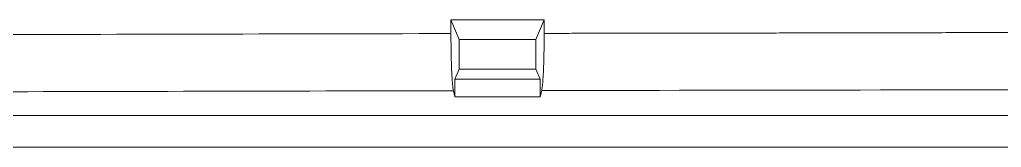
# Model space of a CAD drawing. Header units: millimetres. Extents: x 1323 to 2845, y 166 to 790.
# Drawn here: x 2315.6 to 2373.6, y 399.6 to 407.1 of the extents above; entities that cross this region are included whole.
import ezdxf

# ---------------------------------------------------------------- set-up
doc = ezdxf.new("R2010")
doc.units = ezdxf.units.MM
doc.layers.add('core', color=7, linetype='Continuous', lineweight=20)

msp = doc.modelspace()

# ---------------------------------------------------------------- linework, layer by layer
at = {"layer": 'core', "linetype": 'Continuous', "lineweight": 18}
for p, q in [((2341.06, 407.099), (2341.554, 405.941)), ((2346.076, 405.941), (2346.573, 407.105)), ((2341.554, 405.941), (2346.076, 405.941)), ((2341.554, 404.189), (2341.554, 405.941)), ((2346.076, 405.941), (2346.076, 404.189)), ((2341.554, 404.189), (2341.297, 403.586)), ((2346.076, 404.189), (2341.554, 404.189)), ((2346.334, 403.586), (2346.076, 404.189)), ((2341.297, 403.586), (2346.334, 403.586)), ((2341.297, 402.548), (2341.297, 403.586)), ((2346.334, 403.586), (2346.334, 402.548)), ((2341.206, 402.914), (2341.297, 402.548)), ((2346.427, 402.924), (2346.334, 402.548)), ((2346.334, 402.548), (2341.297, 402.548)), ((2282.149, 401.462), (2575.327, 401.462))]:
    msp.add_line(p, q, dxfattribs=at)
at = {"layer": 'core', "linetype": 'Continuous', "lineweight": 13}
msp.add_line((2575.216, 399.575), (2282.259, 399.575), dxfattribs=at)
at = {"layer": 'core', "linetype": 'Continuous', "lineweight": 18}
for points in [[(2341.06, 407.099), (2341.672, 407.1), (2342.898, 407.101), (2344.735, 407.103), (2345.961, 407.105), (2346.573, 407.105)], [(2341.06, 407.099), (2341.06, 406.964), (2341.06, 406.693), (2341.06, 406.422), (2341.06, 406.286)], [(2346.573, 406.297), (2346.573, 406.432), (2346.573, 406.701), (2346.573, 406.971), (2346.573, 407.105)]]:
    msp.add_open_spline(points, degree=3, dxfattribs=at)
for points, knots in [([(2346.573, 406.297), (2347.001, 406.298), (2347.889, 406.299), (2349.266, 406.302), (2350.735, 406.304), (2352.296, 406.307), (2353.949, 406.309), (2355.693, 406.312), (2357.419, 406.315), (2359.097, 406.317), (2360.695, 406.32), (2362.293, 406.323), (2363.891, 406.325), (2365.489, 406.328), (2367.087, 406.332), (2368.389, 406.334), (2369.789, 406.338), (2371.684, 406.342), (2374.399, 406.349), (2377.344, 406.358), (2379.983, 406.365), (2382.26, 406.371), (2384.341, 406.375), (2386.336, 406.38), (2388.244, 406.383), (2390.067, 406.386), (2391.253, 406.388), (2391.832, 406.388)], [0, 0, 0, 0, 0.028404, 0.058836, 0.091296, 0.125784, 0.162301, 0.200845, 0.241417, 0.276728, 0.312038, 0.347348, 0.382658, 0.417968, 0.453278, 0.488588, 0.504222, 0.546099, 0.614221, 0.68419, 0.741274, 0.78915, 0.835124, 0.879196, 0.921366, 0.961634, 1, 1, 1, 1]), ([(2341.206, 402.914), (2341.196, 402.955), (2341.177, 403.069), (2341.158, 403.243), (2341.147, 403.372), (2341.145, 403.398), (2341.141, 403.453), (2341.138, 403.481), (2341.132, 403.568), (2341.128, 403.629), (2341.116, 403.82), (2341.109, 403.961), (2341.101, 404.152), (2341.099, 404.191), (2341.096, 404.269), (2341.095, 404.309), (2341.09, 404.43), (2341.088, 404.513), (2341.08, 404.767), (2341.076, 404.945), (2341.071, 405.154), (2341.071, 405.178), (2341.07, 405.225), (2341.069, 405.295), (2341.068, 405.366), (2341.066, 405.508), (2341.065, 405.603), (2341.062, 405.892), (2341.061, 406.088), (2341.06, 406.286)], [0, 0, 0, 0, 0.125, 0.25, 0.25, 0.28125, 0.28125, 0.3125, 0.3125, 0.375, 0.375, 0.5, 0.5, 0.53125, 0.53125, 0.5625, 0.5625, 0.625, 0.625, 0.75, 0.75, 0.765625, 0.765625, 0.78125, 0.8125, 0.8125, 0.875, 0.875, 1, 1, 1, 1]), ([(2346.573, 406.297), (2346.572, 406.098), (2346.57, 405.707), (2346.565, 405.328), (2346.559, 405.049), (2346.557, 404.958), (2346.553, 404.78), (2346.551, 404.693), (2346.543, 404.439), (2346.537, 404.277), (2346.529, 404.086), (2346.527, 404.048), (2346.524, 403.975), (2346.522, 403.939), (2346.516, 403.834), (2346.513, 403.767), (2346.501, 403.575), (2346.493, 403.459), (2346.482, 403.331), (2346.479, 403.306), (2346.475, 403.258), (2346.473, 403.236), (2346.466, 403.17), (2346.461, 403.13), (2346.447, 403.022), (2346.437, 402.965), (2346.427, 402.924)], [0, 0, 0, 0, 0.125, 0.25, 0.25, 0.3125, 0.3125, 0.375, 0.375, 0.5, 0.5, 0.53125, 0.53125, 0.5625, 0.5625, 0.625, 0.625, 0.75, 0.75, 0.78125, 0.78125, 0.8125, 0.8125, 0.875, 0.875, 1, 1, 1, 1])]:
    msp.add_open_spline(points, degree=3, knots=knots, dxfattribs=at)
at = {"layer": 'core', "linetype": 'Continuous', "lineweight": 13}
for points in [[(2282.48, 406.134), (2291.832, 406.164), (2310.946, 406.219), (2330.885, 406.265), (2341.06, 406.286)], [(2282.957, 402.765), (2292.256, 402.794), (2311.262, 402.848), (2331.089, 402.894), (2341.206, 402.914)], [(2346.427, 402.924), (2358.734, 402.947), (2384.322, 402.987), (2411.853, 403.008), (2426.104, 403.014)]]:
    msp.add_open_spline(points, degree=3, dxfattribs=at)

doc.saveas('drawing.dxf')
